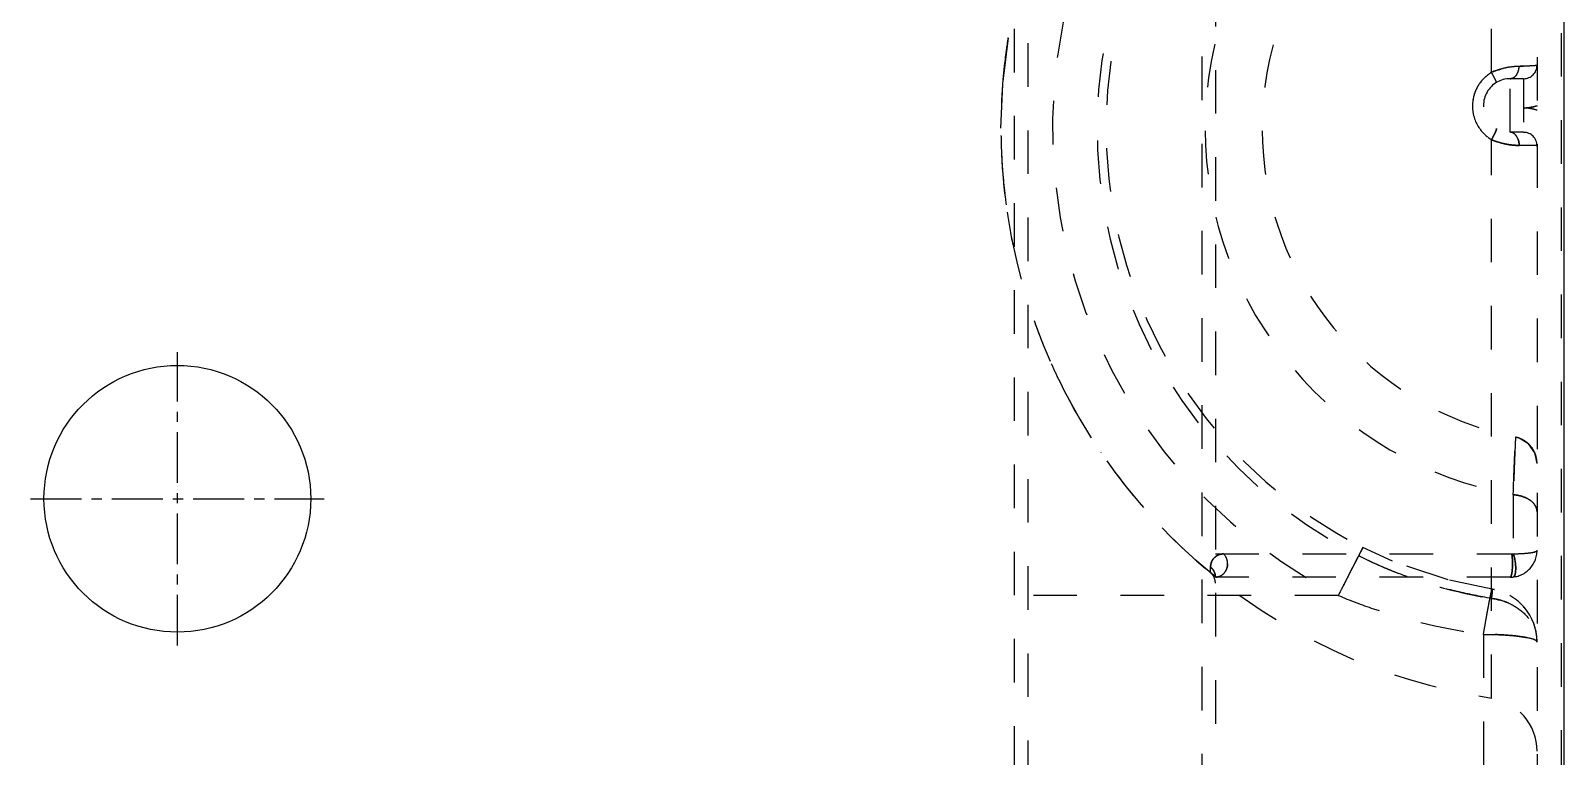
# Model space of a CAD drawing. Header units: millimetres. Extents: x 2667 to 4588, y -8940 to -2822.
# Drawn here: x 3207.9 to 3265.4, y -6281.3 to -6254.1 of the extents above; entities that cross this region are included whole.
import ezdxf

# ---------------------------------------------------------------- set-up
doc = ezdxf.new("R2010")
doc.units = ezdxf.units.MM
doc.header["$LTSCALE"] = 16.335
doc.linetypes.add('CENTER', pattern=[0.6, 0.375, -0.075, 0.075, -0.075])
doc.linetypes.add('HIDDEN', pattern=[0.2, 0.1, -0.1])
doc.layers.get('0').update_dxf_attribs({"linetype": 'CONTINUOUS'})
doc.layers.add('DEFAULT_2', color=8, linetype='HIDDEN')

msp = doc.modelspace()

# ---------------------------------------------------------------- linework, layer by layer
at = {"color": 7, "linetype": 'Continuous'}
msp.add_line((3265.436, -6386.677), (3265.436, -6096.677), dxfattribs=at)
at = {"color": 1, "linetype": 'CENTER', "ltscale": 0.310989}
for p, q in [((3213.436, -6277.177), (3213.436, -6266.177)), ((3207.936, -6271.677), (3218.936, -6271.677))]:
    msp.add_line(p, q, dxfattribs=at)
msp.add_circle((3213.436, -6271.677), 5)
at = {"layer": 'DEFAULT_2', "color": 8, "linetype": 'HIDDEN'}
for p, q in [((3265.314, -6143.142), (3265.314, -6328.557)), ((3264.414, -6144.042), (3264.414, -6327.659)), ((3244.816, -6288.364), (3244.816, -6184.99)), ((3245.319, -6185.995), (3245.319, -6287.359)), ((3251.851, -6186.498), (3251.851, -6286.857)), ((3252.354, -6187), (3252.354, -6286.354)), ((3262.703, -6255.696), (3262.703, -6242.401)), ((3244.58, -6254.4), (3244.382, -6256.064)), ((3263.409, -6257.942), (3263.409, -6255.932)), ((3263.911, -6255.932), (3263.409, -6255.932)), ((3263.911, -6255.932), (3263.911, -6257.942)), ((3244.314, -6257.782), (3244.382, -6256.064)), ((3262.703, -6279.149), (3262.703, -6258.217)), ((3263.911, -6257.942), (3263.409, -6257.942)), ((3263.916, -6258.435), (3263.744, -6258.434)), ((3263.764, -6269.413), (3263.606, -6269.367)), ((3264.104, -6269.627), (3263.764, -6269.413)), ((3264.333, -6269.958), (3264.104, -6269.627)), ((3263.521, -6271.525), (3263.521, -6273.739)), ((3252.354, -6273.742), (3263.466, -6273.742)), ((3257.879, -6273.51), (3257.313, -6274.616)), ((3257.726, -6273.809), (3257.879, -6273.51)), ((3252.354, -6274.599), (3251.586, -6273.95)), ((3252.171, -6274.45), (3252.171, -6274.233)), ((3252.171, -6274.429), (3252.171, -6274.45)), ((3263.409, -6274.616), (3252.354, -6274.616)), ((3262.733, -6275.07), (3261.087, -6274.719)), ((3256.963, -6275.299), (3244.816, -6275.299)), ((3262.733, -6275.07), (3262.736, -6275.092)), ((3262.404, -6276.761), (3262.404, -6281.675))]:
    msp.add_line(p, q, dxfattribs=at)
for points in [[(3264.414, -6270.353), (3264.33, -6269.95), (3264.092, -6269.616), (3263.74, -6269.404), (3263.606, -6269.367)], [(3261.087, -6274.719), (3258.989, -6274.02), (3257.877, -6273.509)]]:
    msp.add_lwpolyline(points, dxfattribs=at)
for centre, radius, start, end in [((3265.921, -6257.782), 21.608, 130.21417, 261.43472), ((3265.921, -6257.782), 19.675, 129.46626, 242.91486), ((3265.921, -6257.782), 18, 129.46626, 242.91612), ((3265.921, -6257.782), 17.665, 129.46626, 242.91074), ((3265.921, -6257.782), 13.951, 99.90952, 260.09048), ((3265.921, -6257.782), 11.814, 101.30286, 258.69714), ((3263.409, -6256.937), 1.005, 89.9999, 270), ((3263.808, -6257.373), 2.008, 123.35971, 126.99497), ((3263.792, -6258.236), 2.766, 97.82683, 105.35112), ((3263.812, -6258.366), 2.897, 91.35267, 97.87089), ((3263.32, -6236.654), 18.82, 271.29014, 271.79193), ((3263.911, -6255.43), 0.502, 270.00523, 0.00227), ((3263.911, -6255.542), 1.489, 270.00939, 289.66184), ((3265.899, -6257.782), 21.585, 180.73598, 183.31763), ((3263.38, -6257.077), 1.326, 233.00445, 239.32762), ((3263.911, -6258.445), 0.502, 0.0016, 89.99755), ((3265.96, -6257.779), 21.646, 183.3174, 188.39376), ((3265.905, -6257.786), 21.591, 188.39628, 191.68354), ((3265.958, -6257.768), 21.647, 199.87174, 203.23186), ((3265.879, -6257.803), 21.561, 204.13181, 205.55168), ((3265.949, -6257.767), 21.639, 205.55839, 214.25735), ((3263.379, -6270.404), 1.062, 50.52099, 59.69062), ((3265.96, -6257.749), 21.658, 215.2741, 226.2958), ((3263.401, -6270.349), 1.009, 24.61908, 32.78136), ((3265.905, -6257.8), 21.583, 226.30827, 226.80983), ((3263.409, -6273.611), 1.005, 269.99995, 0), ((3263.464, -6273.224), 0.518, 270.14303, 276.22154), ((3263.466, -6273.253), 0.49, 269.99228, 276.38945), ((3251.86, -6274.617), 0.494, 22.04536, 50.88289), ((3252.26, -6274.114), 0.552, 0.01508, 13.69852), ((3260.802, -6274.111), 2.692, 354.62752, 0.19218), ((3251.851, -6274.838), 0.502, 0, 50.4788), ((3252.347, -6274.175), 0.441, 290.35284, 302.07244), ((3262.408, -6277.026), 1.983, 78.09853, 80.58075), ((3262.404, -6277.053), 2.01, 0.00387, 80.52509), ((3262.404, -6281.136), 2.01, 0, 81.43472)]:
    msp.add_arc(centre, radius, start, end, dxfattribs=at)
for points, knots in [([(3244.58, -6254.4), (3244.567, -6254.485), (3244.515, -6254.823), (3244.473, -6255.161), (3244.445, -6255.415)], [0, 0, 0, 0, 0.251658, 1, 1, 1, 1]), ([(3262.703, -6255.696), (3262.598, -6255.764), (3262.398, -6255.921), (3262.166, -6256.224), (3262.027, -6256.581), (3261.977, -6256.958), (3262.024, -6257.338), (3262.218, -6257.802), (3262.489, -6258.091), (3262.703, -6258.217)], [0, 0, 0, 0, 0.125307, 0.250512, 0.376116, 0.50193, 0.627036, 0.752176, 1, 1, 1, 1]), ([(3262.599, -6255.769), (3262.453, -6255.879), (3262.188, -6256.146), (3262.055, -6256.499), (3262.02, -6256.678)], [0, 0, 0, 0, 0.499647, 1, 1, 1, 1]), ([(3263.744, -6255.469), (3263.665, -6255.471), (3263.31, -6255.494), (3262.957, -6255.583), (3262.703, -6255.696)], [0, 0, 0, 0, 0.22083, 1, 1, 1, 1]), ([(3262.889, -6256.077), (3262.892, -6256.075), (3262.889, -6256.059), (3262.882, -6256.037), (3262.867, -6256), (3262.836, -6255.936), (3262.782, -6255.833), (3262.733, -6255.746), (3262.703, -6255.696)], [0, 0, 0, 0, 0.027862, 0.090619, 0.183388, 0.29683, 0.59313, 1, 1, 1, 1]), ([(3263.409, -6255.932), (3263.454, -6255.932), (3263.545, -6255.902), (3263.647, -6255.798), (3263.719, -6255.65), (3263.741, -6255.534), (3263.744, -6255.469)], [0, 0, 0, 0, 0.217041, 0.43727, 0.689483, 1, 1, 1, 1]), ([(3263.656, -6255.77), (3263.646, -6255.787), (3263.604, -6255.846), (3263.546, -6255.895), (3263.497, -6255.915)], [0, 0, 0, 0, 0.27307, 1, 1, 1, 1]), ([(3264.414, -6255.43), (3264.414, -6255.434), (3264.392, -6255.436), (3264.365, -6255.442), (3264.307, -6255.446), (3264.233, -6255.452), (3264.136, -6255.456), (3263.971, -6255.463), (3263.838, -6255.467), (3263.744, -6255.469)], [0, 0, 0, 0, 0.018288, 0.068143, 0.149999, 0.263206, 0.406541, 0.578643, 1, 1, 1, 1]), ([(3264.408, -6255.434), (3264.392, -6255.439), (3264.34, -6255.443), (3264.239, -6255.452), (3264.089, -6255.458), (3263.974, -6255.463), (3263.909, -6255.465)], [0, 0, 0, 0, 0.102815, 0.30734, 0.608807, 1, 1, 1, 1]), ([(3262.02, -6256.678), (3261.994, -6256.813), (3261.978, -6257.091), (3262.104, -6257.626), (3262.365, -6257.973), (3262.582, -6258.135)], [0, 0, 0, 0, 0.251966, 0.502576, 1, 1, 1, 1]), ([(3262.889, -6257.797), (3262.893, -6257.8), (3262.894, -6257.818), (3262.883, -6257.862), (3262.85, -6257.946), (3262.788, -6258.069), (3262.735, -6258.163), (3262.703, -6258.217)], [0, 0, 0, 0, 0.033467, 0.098848, 0.306016, 0.600129, 1, 1, 1, 1]), ([(3262.703, -6258.217), (3262.735, -6258.163), (3262.788, -6258.069), (3262.85, -6257.946), (3262.883, -6257.862), (3262.894, -6257.818), (3262.893, -6257.8), (3262.889, -6257.797)], [0, 0, 0, 0, 0.399871, 0.693983, 0.901151, 0.966531, 1, 1, 1, 1]), ([(3262.703, -6258.217), (3262.879, -6258.291), (3263.221, -6258.4), (3263.578, -6258.433), (3263.744, -6258.434)], [0, 0, 0, 0, 0.534631, 1, 1, 1, 1]), ([(3263.072, -6258.345), (3263.041, -6258.337), (3262.916, -6258.301), (3262.794, -6258.255), (3262.703, -6258.217)], [0, 0, 0, 0, 0.24562, 1, 1, 1, 1]), ([(3263.744, -6258.434), (3263.743, -6258.366), (3263.725, -6258.244), (3263.654, -6258.087), (3263.551, -6257.975), (3263.456, -6257.942), (3263.409, -6257.942)], [0, 0, 0, 0, 0.311295, 0.564014, 0.784025, 1, 1, 1, 1]), ([(3263.696, -6258.187), (3263.704, -6258.205), (3263.731, -6258.284), (3263.743, -6258.369), (3263.744, -6258.434)], [0, 0, 0, 0, 0.229732, 1, 1, 1, 1]), ([(3263.411, -6258.411), (3263.383, -6258.408), (3263.269, -6258.392), (3263.156, -6258.368), (3263.072, -6258.345)], [0, 0, 0, 0, 0.241679, 1, 1, 1, 1]), ([(3263.744, -6258.434), (3263.718, -6258.434), (3263.606, -6258.432), (3263.495, -6258.422), (3263.411, -6258.411)], [0, 0, 0, 0, 0.235137, 1, 1, 1, 1]), ([(3264.365, -6258.442), (3264.335, -6258.441), (3264.128, -6258.436), (3263.921, -6258.435), (3263.744, -6258.434)], [0, 0, 0, 0, 0.147203, 1, 1, 1, 1]), ([(3264.404, -6258.443), (3264.402, -6258.443), (3264.389, -6258.442), (3264.376, -6258.442), (3264.365, -6258.442)], [0, 0, 0, 0, 0.180408, 1, 1, 1, 1]), ([(3264.414, -6258.445), (3264.414, -6258.444), (3264.409, -6258.444), (3264.398, -6258.442), (3264.383, -6258.442), (3264.373, -6258.442)], [0, 0, 0, 0, 0.064825, 0.252689, 1, 1, 1, 1]), ([(3263.521, -6271.525), (3263.531, -6271.223), (3263.547, -6270.796), (3263.567, -6270.266), (3263.58, -6269.958), (3263.591, -6269.709), (3263.598, -6269.555), (3263.602, -6269.449), (3263.605, -6269.42), (3263.603, -6269.355), (3263.606, -6269.367)], [0, 0, 0, 0, 0.420257, 0.592794, 0.736842, 0.850823, 0.933275, 0.962354, 0.983222, 1, 1, 1, 1]), ([(3263.606, -6269.367), (3263.608, -6269.379), (3263.602, -6269.406), (3263.603, -6269.454), (3263.597, -6269.55), (3263.591, -6269.712), (3263.58, -6269.957), (3263.568, -6270.266), (3263.547, -6270.796), (3263.531, -6271.223), (3263.521, -6271.525)], [0, 0, 0, 0, 0.016799, 0.037662, 0.066731, 0.149173, 0.26316, 0.407216, 0.579741, 1, 1, 1, 1]), ([(3263.521, -6271.525), (3263.531, -6271.223), (3263.547, -6270.796), (3263.567, -6270.266), (3263.58, -6269.957), (3263.591, -6269.712), (3263.598, -6269.55), (3263.602, -6269.455), (3263.603, -6269.409), (3263.606, -6269.383), (3263.605, -6269.37), (3263.606, -6269.367)], [0, 0, 0, 0, 0.420186, 0.592702, 0.736742, 0.850729, 0.9332, 0.962293, 0.983178, 0.995775, 1, 1, 1, 1]), ([(3263.915, -6269.487), (3263.89, -6269.473), (3263.793, -6269.42), (3263.687, -6269.383), (3263.606, -6269.367)], [0, 0, 0, 0, 0.257587, 1, 1, 1, 1]), ([(3264.414, -6270.353), (3264.414, -6270.318), (3264.405, -6270.172), (3264.365, -6270.029), (3264.318, -6269.928)], [0, 0, 0, 0, 0.239302, 1, 1, 1, 1]), ([(3263.521, -6271.525), (3263.635, -6271.533), (3263.858, -6271.578), (3264.155, -6271.709), (3264.357, -6271.916), (3264.414, -6272.087), (3264.414, -6272.164)], [0, 0, 0, 0, 0.290271, 0.568854, 0.804805, 1, 1, 1, 1]), ([(3264.414, -6272.164), (3264.414, -6272.087), (3264.357, -6271.916), (3264.155, -6271.709), (3263.858, -6271.578), (3263.635, -6271.533), (3263.521, -6271.525)], [0, 0, 0, 0, 0.195195, 0.431145, 0.709728, 1, 1, 1, 1]), ([(3252.662, -6273.742), (3252.573, -6273.745), (3252.416, -6273.785), (3252.263, -6273.932), (3252.187, -6274.083), (3252.175, -6274.186), (3252.171, -6274.233)], [0, 0, 0, 0, 0.349065, 0.6003, 0.812178, 1, 1, 1, 1]), ([(3252.662, -6273.742), (3252.574, -6273.75), (3252.419, -6273.787), (3252.221, -6273.961), (3252.18, -6274.133), (3252.171, -6274.233)], [0, 0, 0, 0, 0.349404, 0.602188, 1, 1, 1, 1]), ([(3252.342, -6273.862), (3252.349, -6273.855), (3252.383, -6273.828), (3252.421, -6273.805), (3252.45, -6273.79)], [0, 0, 0, 0, 0.234667, 1, 1, 1, 1]), ([(3252.342, -6273.86), (3252.35, -6273.854), (3252.381, -6273.828), (3252.415, -6273.807), (3252.443, -6273.794)], [0, 0, 0, 0, 0.23549, 1, 1, 1, 1]), ([(3252.443, -6273.794), (3252.457, -6273.787), (3252.527, -6273.757), (3252.603, -6273.744), (3252.662, -6273.742)], [0, 0, 0, 0, 0.216273, 1, 1, 1, 1]), ([(3252.45, -6273.79), (3252.464, -6273.783), (3252.531, -6273.754), (3252.605, -6273.742), (3252.662, -6273.742)], [0, 0, 0, 0, 0.215068, 1, 1, 1, 1]), ([(3252.811, -6274.102), (3252.811, -6274.068), (3252.796, -6273.937), (3252.731, -6273.812), (3252.662, -6273.742)], [0, 0, 0, 0, 0.256539, 1, 1, 1, 1]), ([(3257.879, -6273.51), (3257.878, -6273.51), (3257.877, -6273.515), (3257.873, -6273.519), (3257.868, -6273.531), (3257.856, -6273.553), (3257.837, -6273.593), (3257.807, -6273.652), (3257.768, -6273.727), (3257.722, -6273.817), (3257.669, -6273.921), (3257.585, -6274.085), (3257.465, -6274.318), (3257.309, -6274.623), (3257.139, -6274.955), (3257.022, -6275.183), (3256.962, -6275.299)], [0, 0, 0, 0, 0.001229, 0.004874, 0.010911, 0.019319, 0.043154, 0.076198, 0.118208, 0.168704, 0.227144, 0.292986, 0.444441, 0.617374, 0.805344, 1, 1, 1, 1]), ([(3262.703, -6275.413), (3262.272, -6275.338), (3261.414, -6275.168), (3260.147, -6274.819), (3258.913, -6274.372), (3258.113, -6274.013), (3257.726, -6273.809)], [0, 0, 0, 0, 0.250012, 0.499903, 0.74998, 1, 1, 1, 1]), ([(3257.726, -6273.809), (3258.114, -6274.01), (3259.112, -6274.462), (3260.771, -6275.028), (3262.057, -6275.302), (3262.703, -6275.413)], [0, 0, 0, 0, 0.25008, 0.62506, 1, 1, 1, 1]), ([(3263.466, -6273.742), (3263.471, -6273.768), (3263.488, -6273.891), (3263.494, -6274.016), (3263.494, -6274.114)], [0, 0, 0, 0, 0.21146, 1, 1, 1, 1]), ([(3263.494, -6274.102), (3263.493, -6274.065), (3263.49, -6273.945), (3263.481, -6273.824), (3263.466, -6273.742)], [0, 0, 0, 0, 0.309975, 1, 1, 1, 1]), ([(3263.494, -6274.102), (3263.493, -6274.069), (3263.491, -6273.948), (3263.482, -6273.828), (3263.466, -6273.742)], [0, 0, 0, 0, 0.278706, 1, 1, 1, 1]), ([(3263.494, -6274.102), (3263.493, -6274.065), (3263.49, -6273.945), (3263.481, -6273.824), (3263.466, -6273.742)], [0, 0, 0, 0, 0.30953, 1, 1, 1, 1]), ([(3263.521, -6273.739), (3263.665, -6273.738), (3263.897, -6273.731), (3264.189, -6273.699), (3264.333, -6273.673), (3264.414, -6273.632), (3264.414, -6273.611)], [0, 0, 0, 0, 0.473679, 0.767125, 0.93073, 1, 1, 1, 1]), ([(3263.521, -6273.739), (3263.661, -6273.738), (3263.89, -6273.732), (3264.182, -6273.7), (3264.329, -6273.675), (3264.414, -6273.633), (3264.414, -6273.611)], [0, 0, 0, 0, 0.459797, 0.758899, 0.928408, 1, 1, 1, 1]), ([(3263.521, -6273.739), (3263.55, -6273.81), (3263.595, -6273.99), (3263.62, -6274.219), (3263.609, -6274.414), (3263.592, -6274.523), (3263.554, -6274.606), (3263.521, -6274.61)], [0, 0, 0, 0, 0.254222, 0.608037, 0.766998, 0.887873, 1, 1, 1, 1]), ([(3263.61, -6274.171), (3263.607, -6274.131), (3263.592, -6273.985), (3263.562, -6273.838), (3263.521, -6273.739)], [0, 0, 0, 0, 0.271541, 1, 1, 1, 1]), ([(3252.171, -6274.233), (3252.177, -6274.17), (3252.197, -6274.03), (3252.284, -6273.911), (3252.342, -6273.862)], [0, 0, 0, 0, 0.457228, 1, 1, 1, 1]), ([(3252.171, -6274.233), (3252.227, -6274.279), (3252.321, -6274.397), (3252.354, -6274.544), (3252.354, -6274.616)], [0, 0, 0, 0, 0.501109, 1, 1, 1, 1]), ([(3252.354, -6274.616), (3252.354, -6274.54), (3252.319, -6274.393), (3252.225, -6274.277), (3252.171, -6274.233)], [0, 0, 0, 0, 0.52388, 1, 1, 1, 1]), ([(3252.354, -6274.616), (3252.474, -6274.616), (3252.73, -6274.494), (3252.814, -6274.231), (3252.811, -6274.102)], [0, 0, 0, 0, 0.483019, 1, 1, 1, 1]), ([(3252.811, -6274.114), (3252.811, -6274.2), (3252.771, -6274.372), (3252.652, -6274.505), (3252.581, -6274.549)], [0, 0, 0, 0, 0.509756, 1, 1, 1, 1]), ([(3263.409, -6274.616), (3263.422, -6274.616), (3263.451, -6274.564), (3263.47, -6274.469), (3263.49, -6274.301), (3263.494, -6274.173), (3263.494, -6274.102)], [0, 0, 0, 0, 0.075025, 0.266797, 0.599449, 1, 1, 1, 1]), ([(3263.409, -6274.616), (3263.418, -6274.616), (3263.44, -6274.59), (3263.465, -6274.506), (3263.477, -6274.422), (3263.483, -6274.36)], [0, 0, 0, 0, 0.102967, 0.310793, 1, 1, 1, 1]), ([(3263.494, -6274.102), (3263.494, -6274.188), (3263.486, -6274.344), (3263.469, -6274.503), (3263.444, -6274.571)], [0, 0, 0, 0, 0.54529, 1, 1, 1, 1]), ([(3263.521, -6274.61), (3263.54, -6274.607), (3263.579, -6274.561), (3263.615, -6274.413), (3263.617, -6274.273), (3263.61, -6274.171)], [0, 0, 0, 0, 0.123928, 0.337632, 1, 1, 1, 1]), ([(3257.313, -6274.616), (3257.284, -6274.671), (3257.168, -6274.899), (3257.051, -6275.126), (3256.962, -6275.298)], [0, 0, 0, 0, 0.242046, 1, 1, 1, 1]), ([(3263.444, -6274.571), (3263.442, -6274.577), (3263.435, -6274.594), (3263.421, -6274.616), (3263.409, -6274.616)], [0, 0, 0, 0, 0.371009, 1, 1, 1, 1]), ([(3256.962, -6275.299), (3257.395, -6275.484), (3259.156, -6276.151), (3261.006, -6276.567), (3262.404, -6276.761)], [0, 0, 0, 0, 0.250272, 1, 1, 1, 1]), ([(3262.404, -6276.761), (3262.421, -6276.66), (3262.456, -6276.458), (3262.508, -6276.157), (3262.561, -6275.867), (3262.61, -6275.605), (3262.648, -6275.41), (3262.676, -6275.281), (3262.692, -6275.206), (3262.706, -6275.149), (3262.717, -6275.105), (3262.725, -6275.085), (3262.73, -6275.07), (3262.733, -6275.07)], [0, 0, 0, 0, 0.177327, 0.35721, 0.531409, 0.689926, 0.822154, 0.875903, 0.920544, 0.955449, 0.980085, 0.994661, 1, 1, 1, 1]), ([(3262.404, -6276.761), (3262.421, -6276.66), (3262.456, -6276.458), (3262.508, -6276.157), (3262.561, -6275.867), (3262.61, -6275.605), (3262.648, -6275.41), (3262.676, -6275.281), (3262.692, -6275.206), (3262.706, -6275.149), (3262.717, -6275.105), (3262.725, -6275.085), (3262.73, -6275.07), (3262.733, -6275.07)], [0, 0, 0, 0, 0.177327, 0.35721, 0.53141, 0.689926, 0.822154, 0.875903, 0.920544, 0.955449, 0.980085, 0.994661, 1, 1, 1, 1]), ([(3262.736, -6275.092), (3262.736, -6275.133), (3262.724, -6275.24), (3262.712, -6275.347), (3262.703, -6275.413)], [0, 0, 0, 0, 0.380823, 1, 1, 1, 1]), ([(3262.736, -6275.092), (3262.736, -6275.133), (3262.724, -6275.24), (3262.712, -6275.347), (3262.703, -6275.413)], [0, 0, 0, 0, 0.380832, 1, 1, 1, 1]), ([(3262.703, -6275.413), (3262.934, -6275.442), (3263.38, -6275.564), (3263.943, -6275.932), (3264.322, -6276.448), (3264.414, -6276.856), (3264.414, -6277.053)], [0, 0, 0, 0, 0.271499, 0.529325, 0.770613, 1, 1, 1, 1]), ([(3263.367, -6275.598), (3263.315, -6275.574), (3263.102, -6275.488), (3262.875, -6275.434), (3262.703, -6275.413)], [0, 0, 0, 0, 0.247287, 1, 1, 1, 1]), ([(3262.404, -6276.761), (3262.66, -6276.761), (3263.136, -6276.773), (3263.754, -6276.828), (3264.165, -6276.902), (3264.36, -6276.976), (3264.414, -6277.03), (3264.414, -6277.053)], [0, 0, 0, 0, 0.372359, 0.689341, 0.905048, 0.966516, 1, 1, 1, 1]), ([(3264.414, -6277.053), (3264.414, -6277.03), (3264.36, -6276.976), (3264.165, -6276.903), (3263.755, -6276.828), (3263.136, -6276.773), (3262.66, -6276.761), (3262.404, -6276.761)], [0, 0, 0, 0, 0.033408, 0.094789, 0.310458, 0.627571, 1, 1, 1, 1])]:
    msp.add_open_spline(points, degree=3, knots=knots, dxfattribs=at)
for points in [[(3262.703, -6255.696), (3262.819, -6255.644), (3262.938, -6255.602), (3263.06, -6255.569)], [(3263.497, -6255.915), (3263.469, -6255.926), (3263.439, -6255.932), (3263.409, -6255.932)], [(3264.414, -6256.945), (3264.254, -6257.002), (3264.081, -6257.032), (3263.911, -6257.032)], [(3264.414, -6257.109), (3264.25, -6257.065), (3264.081, -6257.032), (3263.911, -6257.032)], [(3264.08, -6257.042), (3264.024, -6257.035), (3263.968, -6257.032), (3263.911, -6257.032)], [(3264.414, -6257.112), (3264.305, -6257.08), (3264.193, -6257.055), (3264.08, -6257.042)], [(3264.249, -6269.802), (3264.196, -6269.72), (3264.13, -6269.646), (3264.054, -6269.584)], [(3252.318, -6274.432), (3252.342, -6274.49), (3252.354, -6274.554), (3252.354, -6274.616)], [(3252.354, -6274.616), (3252.354, -6274.554), (3252.342, -6274.49), (3252.318, -6274.432)], [(3252.501, -6274.589), (3252.454, -6274.607), (3252.404, -6274.616), (3252.354, -6274.616)], [(3263.937, -6275.753), (3263.786, -6275.575), (3263.6, -6275.42), (3263.396, -6275.305)], [(3264.414, -6277.053), (3264.414, -6276.819), (3264.372, -6276.581), (3264.291, -6276.361)]]:
    msp.add_open_spline(points, degree=3, dxfattribs=at)

doc.saveas('drawing.dxf')
